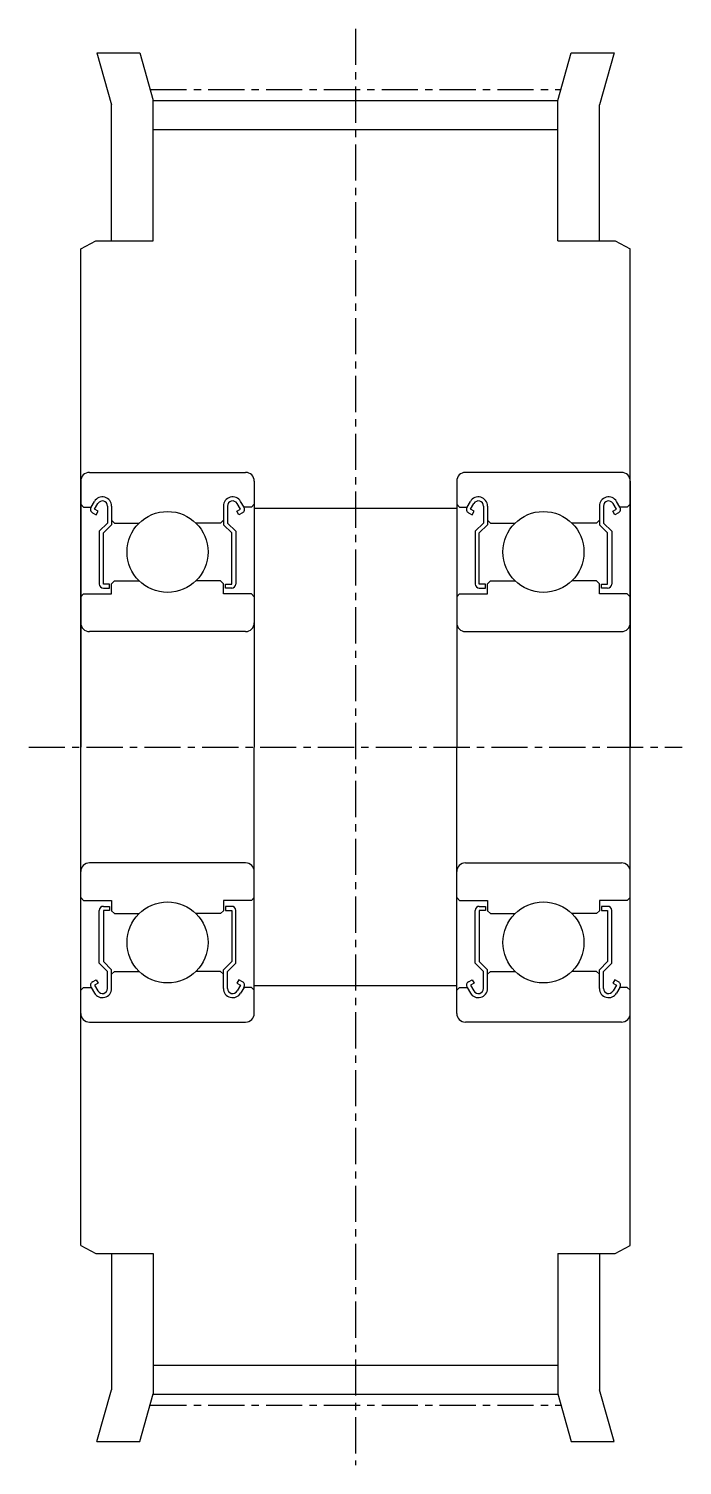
# Model space of a CAD drawing. Extents: x -286 to -160, y -9 to 127.
# Drawn here: x -182.4 to -159.8, y 76.85 to 126.51 of the extents above; entities outside this region: 2.
import ezdxf

# ---------------------------------------------------------------- set-up
doc = ezdxf.new("R2010")
doc.units = 0
doc.linetypes.add('CENTER', pattern=[2, 1.25, -0.25, 0.25, -0.25])
doc.layers.get('0').update_dxf_attribs({"linetype": 'CONTINUOUS'})
doc.layers.add('CENTER', color=1, linetype='CENTER')

msp = doc.modelspace()

# ---------------------------------------------------------------- linework, layer by layer
for p, q in [((-180.043, 125.672), (-178.552, 125.672)), ((-180.038, 125.672), (-179.537, 123.88)), ((-178.552, 125.672), (-178.097, 124.027)), ((-164.097, 124.027), (-163.642, 125.672)), ((-163.642, 125.672), (-162.151, 125.672)), ((-162.156, 125.672), (-162.657, 123.88)), ((-179.537, 119.172), (-179.537, 123.88)), ((-178.097, 124.032), (-164.097, 124.032)), ((-178.097, 119.172), (-178.097, 124.027)), ((-164.097, 119.172), (-164.097, 124.027)), ((-162.657, 119.172), (-162.657, 123.88)), ((-178.097, 123.032), (-164.097, 123.032)), ((-180.597, 118.902), (-180.077, 119.172)), ((-180.597, 84.442), (-180.597, 118.902)), ((-180.077, 119.172), (-178.097, 119.172)), ((-164.097, 119.172), (-162.117, 119.172)), ((-162.117, 119.172), (-161.597, 118.902)), ((-161.597, 84.442), (-161.597, 118.902)), ((-180.597, 110.872), (-180.597, 101.672)), ((-180.297, 111.172), (-174.897, 111.172)), ((-174.597, 110.872), (-174.597, 101.672)), ((-167.597, 110.872), (-167.597, 101.672)), ((-161.897, 111.172), (-167.297, 111.172)), ((-161.597, 110.872), (-161.597, 101.672)), ((-180.597, 110.072), (-180.497, 109.972)), ((-180.497, 109.972), (-180.241, 109.972)), ((-180.241, 109.972), (-180.125, 110.168)), ((-180.189, 109.778), (-180.066, 109.706)), ((-180.118, 109.901), (-180.002, 110.097)), ((-179.995, 109.83), (-180.118, 109.901)), ((-180.066, 109.706), (-179.995, 109.83)), ((-179.672, 110.008), (-179.672, 109.422)), ((-179.53, 110.008), (-179.53, 109.363)), ((-175.664, 110.008), (-175.664, 109.363)), ((-175.521, 110.008), (-175.521, 109.422)), ((-175.199, 109.83), (-175.076, 109.901)), ((-175.128, 109.706), (-175.199, 109.83)), ((-175.076, 109.901), (-175.192, 110.097)), ((-175.005, 109.778), (-175.128, 109.706)), ((-174.952, 109.972), (-175.069, 110.168)), ((-174.697, 109.972), (-174.952, 109.972)), ((-174.597, 110.072), (-174.697, 109.972)), ((-167.597, 109.922), (-174.597, 109.922)), ((-167.597, 110.072), (-167.497, 109.972)), ((-167.497, 109.972), (-167.241, 109.972)), ((-167.241, 109.972), (-167.125, 110.168)), ((-167.189, 109.778), (-167.066, 109.706)), ((-167.118, 109.901), (-167.002, 110.097)), ((-166.995, 109.83), (-167.118, 109.901)), ((-167.066, 109.706), (-166.995, 109.83)), ((-166.672, 110.008), (-166.672, 109.422)), ((-166.53, 110.008), (-166.53, 109.363)), ((-162.664, 110.008), (-162.664, 109.363)), ((-162.521, 110.008), (-162.521, 109.422)), ((-162.199, 109.83), (-162.076, 109.901)), ((-162.128, 109.706), (-162.199, 109.83)), ((-162.076, 109.901), (-162.192, 110.097)), ((-162.005, 109.778), (-162.128, 109.706)), ((-161.952, 109.972), (-162.069, 110.168)), ((-161.697, 109.972), (-161.952, 109.972)), ((-161.597, 110.072), (-161.697, 109.972)), ((-179.672, 109.422), (-179.957, 109.137)), ((-179.53, 109.363), (-179.815, 109.078)), ((-179.53, 109.522), (-179.43, 109.422)), ((-179.43, 109.422), (-178.577, 109.422)), ((-175.764, 109.422), (-176.617, 109.422)), ((-175.664, 109.522), (-175.764, 109.422)), ((-175.664, 109.363), (-175.379, 109.078)), ((-175.521, 109.422), (-175.237, 109.137)), ((-166.672, 109.422), (-166.957, 109.137)), ((-166.53, 109.363), (-166.815, 109.078)), ((-166.53, 109.522), (-166.43, 109.422)), ((-166.43, 109.422), (-165.577, 109.422)), ((-162.764, 109.422), (-163.617, 109.422)), ((-162.664, 109.522), (-162.764, 109.422)), ((-162.664, 109.363), (-162.379, 109.078)), ((-162.521, 109.422), (-162.237, 109.137)), ((-179.957, 109.137), (-179.957, 107.314)), ((-179.815, 107.314), (-179.815, 109.078)), ((-175.379, 107.314), (-175.379, 109.078)), ((-175.237, 109.137), (-175.237, 107.314)), ((-166.957, 109.137), (-166.957, 107.314)), ((-166.815, 107.314), (-166.815, 109.078)), ((-162.379, 107.314), (-162.379, 109.078)), ((-162.237, 109.137), (-162.237, 107.314)), ((-174.597, 108.572), (-174.597, 108.572)), ((-167.597, 108.572), (-167.597, 108.572)), ((-179.601, 107.314), (-179.815, 107.314)), ((-179.601, 107.172), (-179.601, 107.314)), ((-179.53, 107.322), (-179.43, 107.422)), ((-179.53, 106.972), (-179.53, 107.322)), ((-179.43, 107.422), (-178.577, 107.422)), ((-175.764, 107.422), (-176.617, 107.422)), ((-175.664, 107.322), (-175.764, 107.422)), ((-175.664, 106.972), (-175.664, 107.322)), ((-175.592, 107.314), (-175.379, 107.314)), ((-175.592, 107.172), (-175.592, 107.314)), ((-166.601, 107.314), (-166.815, 107.314)), ((-166.601, 107.172), (-166.601, 107.314)), ((-166.53, 107.322), (-166.43, 107.422)), ((-166.53, 106.972), (-166.53, 107.322)), ((-166.43, 107.422), (-165.577, 107.422)), ((-162.764, 107.422), (-163.617, 107.422)), ((-162.664, 107.322), (-162.764, 107.422)), ((-162.664, 106.972), (-162.664, 107.322)), ((-162.592, 107.314), (-162.379, 107.314)), ((-162.592, 107.172), (-162.592, 107.314)), ((-180.597, 106.872), (-180.497, 106.972)), ((-180.497, 106.972), (-179.53, 106.972)), ((-179.815, 107.172), (-179.601, 107.172)), ((-174.697, 106.972), (-175.664, 106.972)), ((-175.379, 107.172), (-175.592, 107.172)), ((-174.597, 106.872), (-174.697, 106.972)), ((-167.597, 106.872), (-167.497, 106.972)), ((-167.497, 106.972), (-166.53, 106.972)), ((-166.815, 107.172), (-166.601, 107.172)), ((-161.697, 106.972), (-162.664, 106.972)), ((-162.379, 107.172), (-162.592, 107.172)), ((-161.597, 106.872), (-161.697, 106.972)), ((-174.597, 106.272), (-174.597, 106.272)), ((-167.597, 106.272), (-167.597, 106.272)), ((-174.897, 105.672), (-180.297, 105.672)), ((-167.297, 105.672), (-161.897, 105.672)), ((-180.597, 92.472), (-180.597, 101.672)), ((-174.597, 92.472), (-174.597, 101.672)), ((-167.597, 92.472), (-167.597, 101.672)), ((-161.597, 92.472), (-161.597, 101.672)), ((-174.897, 97.672), (-180.297, 97.672)), ((-167.297, 97.672), (-161.897, 97.672)), ((-180.597, 96.472), (-180.497, 96.372)), ((-180.497, 96.372), (-179.53, 96.372)), ((-179.53, 96.372), (-179.53, 96.022)), ((-175.664, 96.372), (-175.664, 96.022)), ((-174.697, 96.372), (-175.664, 96.372)), ((-174.597, 96.472), (-174.697, 96.372)), ((-167.597, 96.472), (-167.497, 96.372)), ((-167.497, 96.372), (-166.53, 96.372)), ((-166.53, 96.372), (-166.53, 96.022)), ((-161.697, 96.372), (-162.664, 96.372)), ((-162.664, 96.372), (-162.664, 96.022)), ((-161.597, 96.472), (-161.697, 96.372)), ((-179.957, 94.206), (-179.957, 96.03)), ((-179.815, 96.172), (-179.601, 96.172)), ((-179.815, 96.03), (-179.815, 94.265)), ((-179.601, 96.03), (-179.815, 96.03)), ((-179.601, 96.172), (-179.601, 96.03)), ((-179.53, 96.022), (-179.43, 95.922)), ((-179.43, 95.922), (-178.577, 95.922)), ((-175.764, 95.922), (-176.617, 95.922)), ((-175.664, 96.022), (-175.764, 95.922)), ((-175.592, 96.172), (-175.592, 96.03)), ((-175.379, 96.172), (-175.592, 96.172)), ((-175.592, 96.03), (-175.379, 96.03)), ((-175.379, 96.03), (-175.379, 94.265)), ((-175.237, 94.206), (-175.237, 96.03)), ((-166.957, 94.206), (-166.957, 96.03)), ((-166.815, 96.172), (-166.601, 96.172)), ((-166.815, 96.03), (-166.815, 94.265)), ((-166.601, 96.03), (-166.815, 96.03)), ((-166.601, 96.172), (-166.601, 96.03)), ((-166.53, 96.022), (-166.43, 95.922)), ((-166.43, 95.922), (-165.577, 95.922)), ((-162.764, 95.922), (-163.617, 95.922)), ((-162.664, 96.022), (-162.764, 95.922)), ((-162.379, 96.172), (-162.592, 96.172)), ((-162.592, 96.172), (-162.592, 96.03)), ((-162.592, 96.03), (-162.379, 96.03)), ((-162.379, 96.03), (-162.379, 94.265)), ((-162.237, 94.206), (-162.237, 96.03)), ((-179.672, 93.922), (-179.957, 94.206)), ((-179.53, 93.981), (-179.815, 94.265)), ((-179.672, 93.335), (-179.672, 93.922)), ((-179.53, 93.335), (-179.53, 93.981)), ((-179.53, 93.822), (-179.43, 93.922)), ((-179.43, 93.922), (-178.577, 93.922)), ((-175.764, 93.922), (-176.617, 93.922)), ((-175.664, 93.822), (-175.764, 93.922)), ((-175.664, 93.981), (-175.379, 94.265)), ((-175.664, 93.335), (-175.664, 93.981)), ((-175.521, 93.922), (-175.237, 94.206)), ((-175.521, 93.335), (-175.521, 93.922)), ((-166.672, 93.922), (-166.957, 94.206)), ((-166.53, 93.981), (-166.815, 94.265)), ((-166.672, 93.335), (-166.672, 93.922)), ((-166.53, 93.335), (-166.53, 93.981)), ((-166.53, 93.822), (-166.43, 93.922)), ((-166.43, 93.922), (-165.577, 93.922)), ((-162.764, 93.922), (-163.617, 93.922)), ((-162.664, 93.822), (-162.764, 93.922)), ((-162.664, 93.981), (-162.379, 94.265)), ((-162.664, 93.335), (-162.664, 93.981)), ((-162.521, 93.922), (-162.237, 94.206)), ((-162.521, 93.335), (-162.521, 93.922)), ((-180.597, 93.272), (-180.497, 93.372)), ((-180.497, 93.372), (-180.241, 93.372)), ((-180.241, 93.372), (-180.125, 93.176)), ((-180.189, 93.566), (-180.066, 93.637)), ((-179.995, 93.514), (-180.118, 93.443)), ((-180.118, 93.443), (-180.002, 93.247)), ((-180.066, 93.637), (-179.995, 93.514)), ((-175.128, 93.637), (-175.199, 93.514)), ((-175.199, 93.514), (-175.076, 93.443)), ((-175.076, 93.443), (-175.192, 93.247)), ((-175.005, 93.566), (-175.128, 93.637)), ((-174.952, 93.372), (-175.069, 93.176)), ((-174.697, 93.372), (-174.952, 93.372)), ((-174.597, 93.272), (-174.697, 93.372)), ((-167.597, 93.422), (-174.597, 93.422)), ((-167.597, 93.272), (-167.497, 93.372)), ((-167.497, 93.372), (-167.241, 93.372)), ((-167.241, 93.372), (-167.125, 93.176)), ((-167.189, 93.566), (-167.066, 93.637)), ((-166.995, 93.514), (-167.118, 93.443)), ((-167.118, 93.443), (-167.002, 93.247)), ((-167.066, 93.637), (-166.995, 93.514)), ((-162.128, 93.637), (-162.199, 93.514)), ((-162.199, 93.514), (-162.076, 93.443)), ((-162.076, 93.443), (-162.192, 93.247)), ((-162.005, 93.566), (-162.128, 93.637)), ((-161.952, 93.372), (-162.069, 93.176)), ((-161.697, 93.372), (-161.952, 93.372)), ((-161.597, 93.272), (-161.697, 93.372)), ((-180.297, 92.172), (-174.897, 92.172)), ((-161.897, 92.172), (-167.297, 92.172)), ((-180.597, 84.442), (-180.077, 84.172)), ((-162.117, 84.172), (-161.597, 84.442)), ((-180.077, 84.172), (-178.097, 84.172)), ((-179.537, 84.172), (-179.537, 79.463)), ((-178.097, 84.172), (-178.097, 79.317)), ((-164.097, 84.172), (-164.097, 79.317)), ((-164.097, 84.172), (-162.117, 84.172)), ((-162.657, 84.172), (-162.657, 79.463)), ((-178.097, 80.312), (-164.097, 80.312)), ((-180.038, 77.672), (-179.537, 79.463)), ((-162.156, 77.672), (-162.657, 79.463)), ((-178.552, 77.672), (-178.097, 79.317)), ((-178.097, 79.312), (-164.097, 79.312)), ((-164.097, 79.317), (-163.642, 77.672)), ((-180.043, 77.672), (-178.552, 77.672)), ((-163.642, 77.672), (-162.151, 77.672))]:
    msp.add_line(p, q)
for centre in [(-177.597, 108.422), (-164.597, 108.422), (-177.597, 94.922), (-164.597, 94.922)]:
    msp.add_circle(centre, 1.4)
for centre, radius, start, end in [((-180.297, 110.872), 0.3, 90, 180), ((-174.897, 110.872), 0.3, 0, 90), ((-167.297, 110.872), 0.3, 90, 180), ((-161.897, 110.872), 0.3, 0, 90), ((-179.849, 110.008), 0.319, 0, 150.0003), ((-175.345, 110.008), 0.319, 29.9997, 180), ((-166.849, 110.008), 0.319, 0, 150.0003), ((-162.345, 110.008), 0.319, 29.9997, 180), ((-180.118, 109.901), 0.142, 149.9903, 240.0019), ((-179.849, 110.008), 0.177, 0, 150.0032), ((-175.345, 110.008), 0.177, 29.9968, 180), ((-175.076, 109.901), 0.142, 299.9981, 30.0097), ((-167.118, 109.901), 0.142, 149.9903, 240.0019), ((-166.849, 110.008), 0.177, 0, 150.0032), ((-162.345, 110.008), 0.177, 29.9968, 180), ((-162.076, 109.901), 0.142, 299.9981, 30.0097), ((-179.815, 107.314), 0.142, 180, 270), ((-175.379, 107.314), 0.142, 270, 359.9999), ((-166.815, 107.314), 0.142, 180, 270), ((-162.379, 107.314), 0.142, 270, 359.9999), ((-180.297, 105.972), 0.3, 180, 270), ((-174.897, 105.972), 0.3, 270, 0), ((-167.297, 105.972), 0.3, 180, 270), ((-161.897, 105.972), 0.3, 270, 0), ((-180.297, 97.372), 0.3, 90, 180), ((-174.897, 97.372), 0.3, 0, 90), ((-167.297, 97.372), 0.3, 90, 180), ((-161.897, 97.372), 0.3, 0, 90), ((-179.815, 96.03), 0.142, 90, 179.9999), ((-175.379, 96.03), 0.142, 0.0001, 90), ((-166.815, 96.03), 0.142, 90, 179.9999), ((-162.379, 96.03), 0.142, 0.0001, 90), ((-180.118, 93.443), 0.142, 119.9981, 210.0097), ((-175.076, 93.443), 0.142, 329.9903, 60.0019), ((-167.118, 93.443), 0.142, 119.9981, 210.0097), ((-162.076, 93.443), 0.142, 329.9903, 60.0019), ((-179.849, 93.335), 0.319, 209.9997, 0), ((-179.849, 93.335), 0.177, 209.9968, 0), ((-175.345, 93.335), 0.319, 180, 330.0003), ((-175.345, 93.335), 0.177, 180, 330.0032), ((-166.849, 93.335), 0.319, 209.9997, 0), ((-166.849, 93.335), 0.177, 209.9968, 0), ((-162.345, 93.335), 0.319, 180, 330.0003), ((-162.345, 93.335), 0.177, 180, 330.0032), ((-180.297, 92.472), 0.3, 180, 270), ((-174.897, 92.472), 0.3, 270, 0), ((-167.297, 92.472), 0.3, 180, 270), ((-161.897, 92.472), 0.3, 270, 0)]:
    msp.add_arc(centre, radius, start, end)
at = {"layer": 'CENTER', "color": 1, "linetype": 'CENTER'}
for p, q in [((-171.097, 126.51), (-171.097, 76.85)), ((-178.189, 124.412), (-164.005, 124.412)), ((-182.397, 101.672), (-159.797, 101.672)), ((-178.189, 78.932), (-164.005, 78.932))]:
    msp.add_line(p, q, dxfattribs=at)

# ---------------------------------------------------------------- texts
at = {"color": 7, "linetype": 'CONTINUOUS'}
for s, p in [('AATFW15-L050-8', (-285.987, 2.353)), ('AATFW15-L050', (-285.987, -8.458))]:
    msp.add_text(s, height=6, dxfattribs=at).set_placement(p)

doc.saveas('drawing.dxf')
